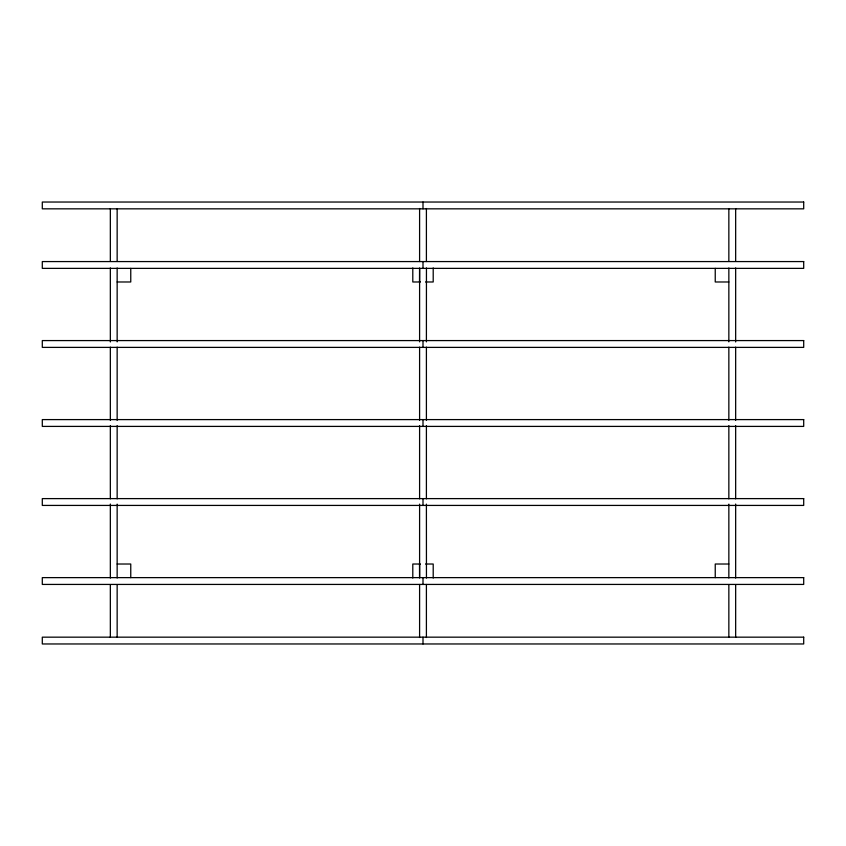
<?xml version="1.0" encoding="UTF-8"?>
<svg xmlns="http://www.w3.org/2000/svg" width="846" height="846" viewBox="0 0 846 846"><rect width="100%" height="100%" fill="white"/><g stroke="black" fill="none" stroke-linecap="round" stroke-linejoin="round"><path stroke-width="1.27" d="M117.15 281.982L130.76 281.982L130.76 268.372M420.451 281.982L412.795 281.982L412.795 267.949M425.549 281.982L433.205 281.982L433.205 267.949M728.85 281.982L715.24 281.982L715.24 268.372M117.15 564.018L130.76 564.018L130.76 577.628M420.451 564.018L412.795 564.018L412.795 578.051M425.549 564.018L433.205 564.018L433.205 578.051M728.85 564.018L715.24 564.018L715.24 577.628M735.66 208.624L735.66 261.393M735.66 267.949L735.66 341.953M735.66 347.146L735.66 420.356M735.66 425.644L735.66 498.854M735.66 504.047L735.66 578.051M735.66 584.607L735.66 637.376M728.85 208.624L728.85 261.393M728.85 267.992L728.85 341.869M728.85 347.146L728.85 420.356M728.85 425.644L728.85 498.854M728.85 504.131L728.85 578.008M728.85 584.607L728.85 637.376M426.405 208.497L426.405 261.53M426.447 267.949L426.405 341.869M426.405 347.146L426.405 420.367M426.405 425.633L426.405 498.854M426.405 504.131L426.447 578.051M426.405 584.47L426.405 637.503M423 202.035L423 208.835M423 261.573L423 268.372M423 340.578L423 347.389M423 419.595L423 426.405M423 498.611L423 505.422M423 577.628L423 584.427M423 637.165L423 643.965M419.595 208.497L419.595 261.53M419.595 341.869L419.595 267.992L419.553 281.982M419.595 347.146L419.595 420.367M419.595 425.633L419.595 498.854M419.595 504.131L419.595 578.008L419.553 564.018M419.595 584.47L419.595 637.503M117.15 208.624L117.15 261.393M117.15 267.992L117.15 341.869M117.15 347.146L117.15 420.356M117.15 425.644L117.15 498.854M117.15 504.131L117.15 578.008M117.15 584.607L117.15 637.376M110.34 208.624L110.34 261.393M110.34 267.949L110.34 341.953M110.34 347.146L110.34 420.356M110.34 425.644L110.34 498.854M110.34 504.047L110.34 578.051M110.34 584.607L110.34 637.376M803.7 202.035L42.3 202.035L42.3 208.835L803.7 208.835L803.7 202.035M803.7 261.573L42.3 261.573L42.3 268.372L803.7 268.372L803.7 261.573M803.7 340.578L42.3 340.578L42.3 347.389L803.7 347.389L803.7 340.578M803.7 419.595L42.3 419.595L42.3 426.405L803.7 426.405L803.7 419.595M803.7 498.611L42.3 498.611L42.3 505.422L803.7 505.422L803.7 498.611M803.7 577.628L42.3 577.628L42.3 584.427L803.7 584.427L803.7 577.628M803.7 637.165L42.3 637.165L42.3 643.965L803.7 643.965L803.7 637.165"/></g></svg>
